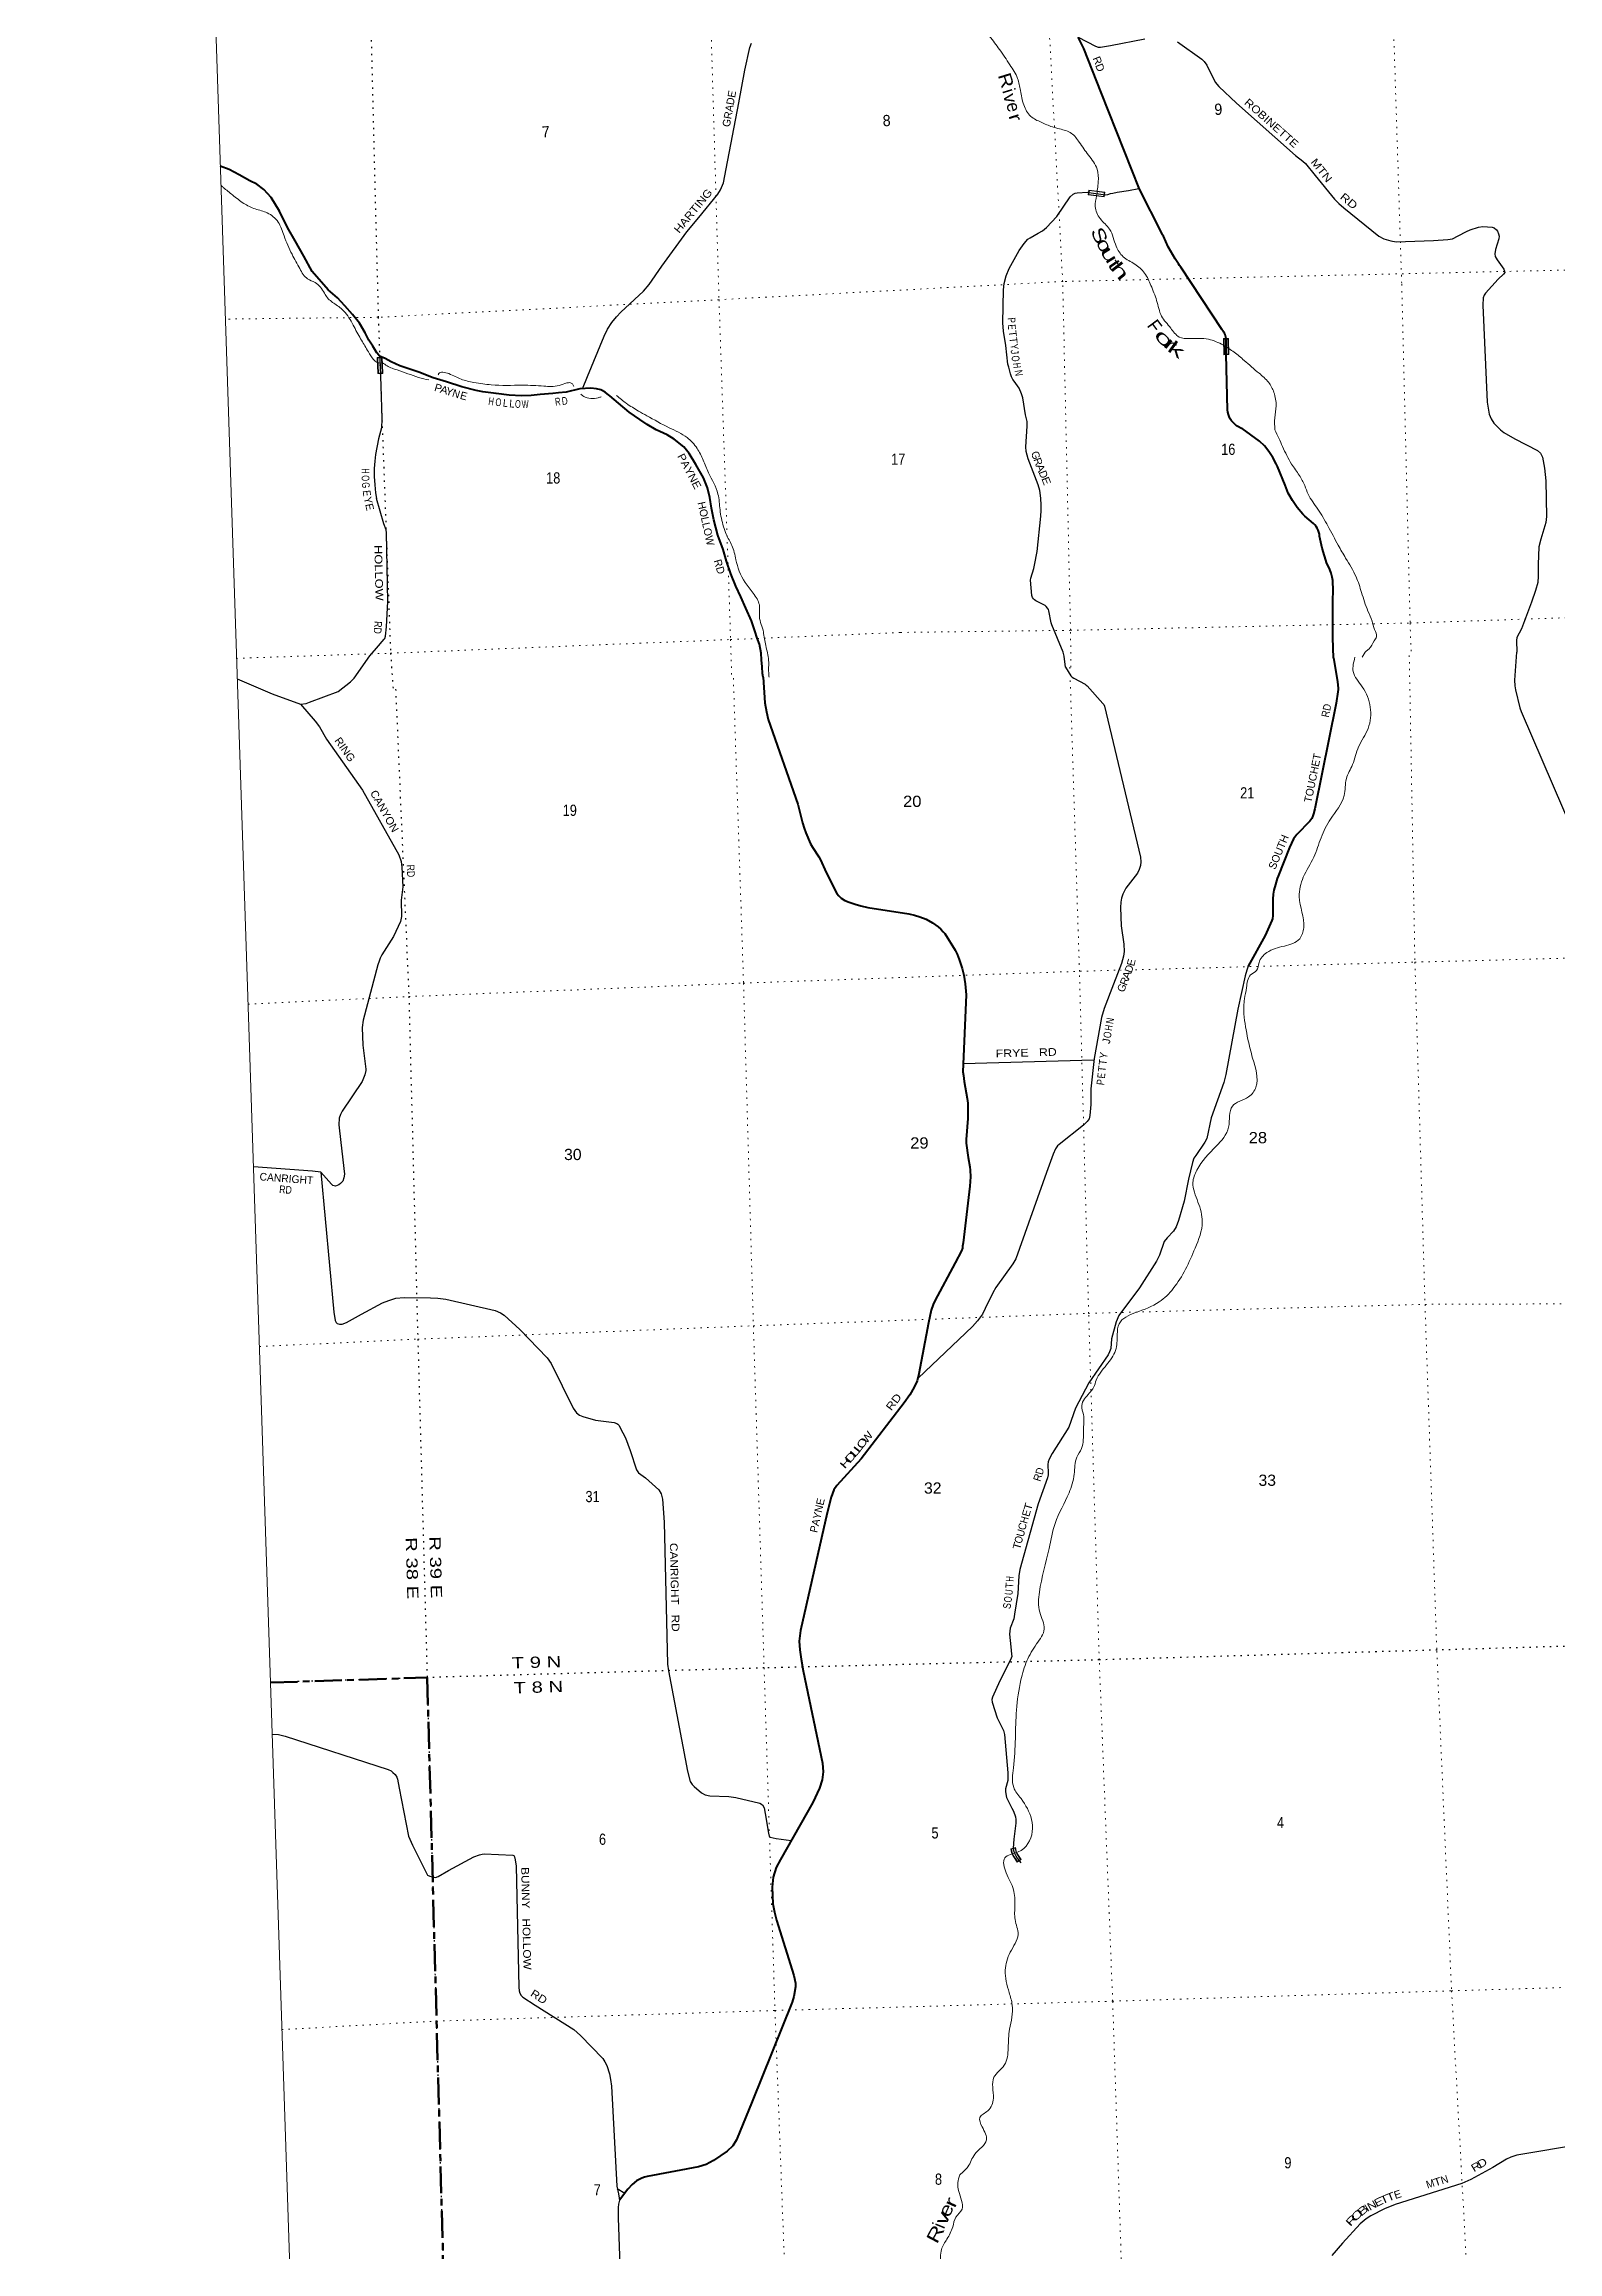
# Model space of a CAD drawing. Header units: feet. Extents: x 757852 to 1040949, y -536576 to -344549.
# Drawn here: x 757852 to 781441, y -469519 to -435106 of the extents above; entities that cross this region are included whole.
import ezdxf
from ezdxf.enums import TextEntityAlignment as Align

# ---------------------------------------------------------------- set-up
doc = ezdxf.new("R2010")
doc.units = ezdxf.units.FT
doc.header["$LTSCALE"] = 70
doc.linetypes.add('DOTTED', pattern=[1.5, 0.3, -1.2])
doc.linetypes.add('LONG_DASH_SHORT_DASH', pattern=[9.9, 6, -1.2, 1.5, -1.2])
for name, color, linetype, lineweight in [('11', 7, 'LONG_DASH_SHORT_DASH', 60), ('26', 7, 'Continuous', 40), ('29', 7, 'Continuous', 25), ('31', 7, 'Continuous', 13), ('39', 7, 'Continuous', 13), ('4', 7, 'Continuous', 13), ('6', 7, 'DOTTED', 25), ('61', 7, 'Continuous', 13), ('7', 7, 'DOTTED', 13)]:
    doc.layers.add(name, color=color, linetype=linetype, lineweight=lineweight)
for name, color, linetype in [('27', 7, 'Continuous'), ('30', 7, 'Continuous'), ('41', 7, 'Continuous')]:
    doc.layers.add(name, color=color, linetype=linetype)

msp = doc.modelspace()

# ---------------------------------------------------------------- linework, layer by layer
at = {"layer": '11'}
msp.add_lwpolyline([(761378.42, -460644.66), (763820.63, -460566.83), (764257.69, -476521.98), (764572.3, -490844.45)], dxfattribs=at)
at = {"layer": '26'}
for points in [[(776274.84, -439944.03), (776270.02, -439692.23), (776267.55, -439671.22), (776262.89, -439650.58), (776256.1, -439630.53), (776247.25, -439611.31), (776236.44, -439593.12), (776223.79, -439576.15), (776209.43, -439560.61), (775566.27, -438580.08), (775547.8, -438555.08), (775530.47, -438530.08), (775477.17, -438453.18), (775369.65, -438266.92), (775295.8, -438101.05), (775282, -438076.05), (775269.38, -438051.05), (774924.03, -437366.8), (774323.81, -435859.63), (774052.88, -435172.1), (773968.49, -434998.96)], [(769058.85, -444971.98), (769048.67, -444915.36), (769039.86, -444811.17), (769028.76, -444701.05), (769024.15, -444600.7), (768997.53, -444459.11), (768963, -444364.15), (768927.73, -444253.13), (768874.09, -444092.66), (768788.79, -443899.46), (768710.15, -443720.03), (768632.16, -443554.65), (768550.96, -443363.27), (768483.53, -443165.22), (768430.99, -442984.59), (768348.13, -442757.08), (768286.97, -442520.53), (768252.49, -442339.08), (768224.67, -442171.4), (768191.66, -442022.06), (768126.17, -441866.16), (768010.11, -441660.29), (767903.47, -441484.15), (767820.41, -441383.37), (767672.1, -441263.45), (767560.5, -441198.17), (767389.96, -441119.5), (767249.25, -441033.43), (767135, -440954.19), (766971.01, -440843.04), (766801.53, -440699.95), (766667.65, -440587.42), (766624.02, -440557.24), (766596.71, -440532.4), (766524.56, -440493.41), (766459.8, -440476.95), (766368.64, -440470.39), (766200.16, -440480.12), (765985.17, -440528.2), (765869.12, -440542.9), (765781.02, -440549.63), (765582.71, -440566.76), (765443.36, -440580.26), (765291.98, -440586.13), (765097.27, -440575.28), (764898.09, -440552.86), (764688.94, -440525.46), (764584.41, -440505.93), (764362.77, -440445.75), (764121.65, -440370.26), (763915.63, -440307.29), (763692.45, -440220.98), (763394.09, -440118), (763258.59, -440057.84), (763165.79, -440007.78), (763104.2, -439980.44), (763065.48, -439952), (763035.02, -439919.24), (762975.95, -439815.35), (762913.13, -439717.66), (762853.6, -439603.73), (762764.3, -439454.96), (762655.49, -439319.15), (762536.74, -439185.81), (762424.47, -439062.23), (762277.9, -438936.2), (762027.33, -438647.99), (761897.85, -438412.56), (761764.18, -438173.3), (761643.83, -437961.59), (761517.63, -437709.92), (761387.16, -437496.66), (761274.89, -437373.08), (761164.37, -437287.64), (761057.34, -437234.21), (760892.27, -437143.22), (760733.68, -437061.99), (760596.21, -437005.12)], [(777945.29, -444678.34), (777934.07, -444353.1), (777935.5, -443771.75), (777941.66, -443629.29), (777932.71, -443466.08), (777924.91, -443413.49), (777909.86, -443353.18), (777888.6, -443294.76), (777861.34, -443238.89), (777842.88, -443200.74), (777769.5, -442960.73), (777729.03, -442773.26), (777729.02, -442773.16), (777724.58, -442741.55), (777716.85, -442710.59), (777705.93, -442680.6), (777691.93, -442651.92), (777675.02, -442624.86), (777655.36, -442599.72), (777633.19, -442576.77), (777499.31, -442464.24), (777467.99, -442432.47), (777380.9, -442330.85), (777304.92, -442220.68), (777240.86, -442103.17), (777189.44, -441979.62), (777071.61, -441691.36), (777052.24, -441646.17), (777000.93, -441547.76), (776939.63, -441455.26), (776868.99, -441369.68), (776789.79, -441291.95), (776523.5, -441099), (776500.21, -441089.8), (776467.19, -441073.28), (776436.08, -441053.39), (776407.22, -441030.37), (776380.92, -441004.45), (776357.48, -440975.93), (776337.15, -440945.11), (776320.15, -440912.33), (776306.67, -440877.96), (776296.85, -440842.37), (776290.81, -440805.95), (776274.84, -439944.03)], [(777945.11, -444673.08), (778006.94, -445038.58), (778014.73, -445099.11), (778016.62, -445142.61), (778015.99, -445164.68), (778012.77, -445203.11), (777988.73, -445380.41), (777654.92, -447027.04), (777635.42, -447101.49), (777624.07, -447134.28), (777605.17, -447175.89), (777574.83, -447215.7), (777372.5, -447423.32), (777340.53, -447464.65), (777321.63, -447491.15), (777258.61, -447628.85), (777081.98, -448076.85), (777069.59, -448112.79), (777040.61, -448203.58), (777014.15, -448295.63), (777005.33, -448353.63), (776997.72, -448432.3), (777001.59, -448598.89), (776998.4, -448688.42), (776993.36, -448737.6), (776983.4, -448768.02), (776878.11, -448997.44), (776615.79, -449479.6), (776617.75, -449477.55)], [(769058.85, -444971.98), (769085.37, -445373.72), (769108.03, -445515.25), (769135.26, -445631.74), (769599.01, -446952.04), (769668.4, -447241.2), (769693.35, -447326.56), (769722.85, -447400.84), (769796.13, -447570.35), (769826.59, -447621.77), (769923.53, -447772.12), (769944.6, -447808.43), (770045.67, -448028.83), (770204.71, -448345.91), (770234.88, -448383.63), (770274.85, -448419.82), (770331.95, -448452.19), (770399.66, -448481.12), (770489.94, -448513.14), (770577.5, -448539.81), (770686.65, -448564.04), (771325.87, -448662.82), (771414.07, -448680.75), (771496.87, -448707.42), (771598.7, -448747.41), (771693.88, -448800.74), (771786.19, -448863.59), (771827.12, -448901.69), (771862.33, -448943.59), (771886.12, -448970.26), (772048.87, -449231.19), (772079.55, -449290.98), (772113.59, -449374.04), (772157.37, -449513.08), (772182.73, -449616.63), (772206.86, -449751.16), (772220.86, -449925.25), (772170.95, -451124.98), (772177.36, -451183.45), (772189.88, -451276.29), (772237.95, -451538.4), (772244.94, -451611.99), (772246.19, -451852.4), (772219.24, -452181.48), (772221.54, -452237.99), (772253.85, -452462.78), (772276.34, -452604.31), (772282.89, -452659.68), (772288.72, -452762.39), (772280.12, -452908.1), (772176.41, -453792.81), (772166.01, -453844.47), (772161.19, -453872.8), (772145.96, -453914.71), (772051.26, -454104.04), (771731, -454693.7), (771705.13, -454752.71), (771677.71, -454842.26), (771631.66, -455036.42), (771483.04, -455832.2), (771455, -455943.14), (771410.21, -456041.79), (771342.7, -456160.27), (771254.56, -456285.23), (770583.22, -457159.1), (770204.41, -457574.98), (770158.76, -457642.07), (770116.28, -457757.25), (770052.93, -457998.44), (769636.2, -459833.77), (769618.17, -460000.01), (769627.87, -460136.52), (769646.73, -460278.09), (769679.08, -460460.93), (769983.64, -461900.83), (769991.5, -462038.11), (769976.02, -462163.67), (769932.7, -462291.11), (769830.44, -462516.07), (769325.05, -463401.68), (769261.86, -463529.39), (769210.84, -463679.76), (769199.4, -463834.62), (769209.3, -464096.48), (769233.68, -464224.48), (769265.02, -464350.23), (769537.14, -465210.77), (769559.18, -465329.17), (769562.98, -465386.31), (769536.33, -465538.68), (769509.84, -465626.52), (768884.44, -467175.52)], [(768884.44, -467175.52), (768643.26, -467772.87), (768582.7, -467866.13), (768496.73, -467951.81), (768282.23, -468093.83), (768167.74, -468155.64), (768049.7, -468192.62), (767247.08, -468343.65), (767205.08, -468354.07), (767166.53, -468368.95), (767122.89, -468390.17), (767082.8, -468414.24), (767014.25, -468467.99), (766948.67, -468539.58), (766820.09, -468715.69)]]:
    msp.add_lwpolyline(points, dxfattribs=at)
at = {"layer": '29'}
for p, q in [((763079.92, -439966.05), (763086.17, -440123.08)), ((760860.17, -444997.91), (761405.7, -445230.88)), ((772176.37, -450994.76), (774212.41, -450936.86)), ((766784.01, -468531.56), (766902.31, -468603.08))]:
    msp.add_line(p, q, dxfattribs=at)
for points in [[(766239.67, -440477.84), (766318, -440286.17), (766578.77, -439660.01), (766632.57, -439547.5), (766701.02, -439443.14), (766769.47, -439355.09), (766839.54, -439281.71), (767191.59, -438955.58), (767279.62, -438854.49), (767478.44, -438564.24), (767869.6, -438029.39), (768052.14, -437807.63), (768352.03, -437442.37), (768389.54, -437378.78), (768436.8, -437269.53), (768482.41, -437051.02), (768677.99, -436020.47), (768769.26, -435511.72), (768847.5, -435159.5), (768873.59, -435091.03)], [(773968.49, -434998.96), (774235.75, -435139.24), (774276.5, -435150.66), (774313.99, -435152.29), (774470.45, -435126.2), (775005.05, -435021.84)], [(775513.57, -435067.49), (775891.7, -435341.44), (775929.18, -435375.69), (775969.93, -435432.76), (776103.58, -435696.94), (776158.99, -435765.41), (776432.81, -436026.32), (777352.06, -436841.64), (777467.78, -436928.08), (777508.52, -436965.57), (777658.47, -437154.73), (777958.37, -437520), (778030.08, -437591.75), (778108.31, -437656.97), (778649.43, -438100.51), (778727.66, -438139.65), (778838.49, -438172.26), (778923.25, -438185.3), (779503.48, -438165.73), (779725.14, -438152.69), (779798.49, -438138.01), (779888.13, -438093.99), (780020.15, -438023.87), (780077.19, -438002.67), (780207.59, -437957.01), (780272.78, -437950.49)], [(773188.94, -441570.7), (773155.95, -441457.75), (773151.07, -441381.12), (773170.62, -441061.52), (773168.99, -440988.13), (773144.55, -440885.41), (773103.8, -440619.62), (773084.24, -440554.39), (773046.76, -440467.98), (772968.53, -440357.09), (772950.02, -440332.54), (772926.78, -440290.69), (772911.29, -440244.19), (772883.78, -440141.85), (772870.73, -440092.94), (772838.14, -439802.69), (772802.28, -439577.66), (772792.51, -439450.48), (772803.9, -438936.83), (772812.06, -438837.37), (772843.02, -438718.33), (772890.29, -438602.56), (773046.76, -438322.09), (773124.98, -438211.2), (773183.65, -438145.97), (773216.25, -438123.15), (773340.13, -438054.67), (773408.57, -438015.53), (773470.51, -437963.36), (773633.49, -437793.78), (773842.11, -437487.22), (773889.36, -437446.45), (773921.14, -437430.96), (773952.94, -437422), (774109.4, -437415.48), (774134.65, -437417.91), (774393.8, -437452.15), (774426.39, -437448.89), (774467.96, -437435.04), (774507.88, -437426.06), (774572.27, -437415.48), (774748.29, -437389.39), (774911.27, -437356.77)], [(780272.78, -437950.49), (780419.47, -437957.01), (780448.81, -437970.06), (780483.03, -437997.78), (780500.97, -438022.24), (780517.26, -438061.38), (780527.04, -438100.51), (780522.15, -438141.27), (780471.63, -438305.97), (780456.96, -438376.09), (780465.11, -438416.86), (780496.07, -438467.41), (780598.76, -438612.54), (780611.8, -438645.15), (780613.42, -438663.08), (780592.24, -438690.81), (780509.11, -438767.45), (780313.53, -438989.21), (780292.34, -439016.94), (780276.04, -439059.34), (780274.41, -439171.85), (780339.61, -440685.09), (780370.58, -440872.63), (780399.91, -440947.64), (780443.92, -441011.22), (780546.6, -441117.23), (780598.76, -441159.63), (780769.89, -441259.08), (781121.94, -441441.72), (781169.21, -441479.24), (781200.18, -441546.08), (781236.04, -441715.68), (781252.33, -441911.35), (781263.75, -442470.68), (781252.33, -442563.61), (781174.1, -442824.51), (781146.4, -442940.31), (781134.98, -443215.87), (781134.98, -443398.5), (781128.47, -443499.63), (781095.87, -443620.3), (781030.67, -443802.9), (780874.2, -444220.35), (780800.87, -444352.46), (780795.97, -444402.98), (780801.17, -444581.73)], [(763086.17, -440123.08), (763105, -440596.05), (763112, -440951.05)], [(763112, -440951.05), (763106.58, -441086.88), (763063.91, -441260.17), (763016.21, -441503.79), (763003.66, -441604.25), (762996.13, -441722.29), (762996.13, -441842.84), (763003.66, -441975.95), (763013.7, -442101.52), (763028.77, -442186.93)], [(773766.74, -444817.45), (773747.49, -444646.06), (773731.17, -444584.53), (773555.45, -444157.57), (773544.78, -444125.55), (773510.26, -443941.58), (773503.36, -443919.6), (773489.55, -443895.74), (773469.47, -443870.63), (773450.01, -443856.19), (773304.42, -443780.84), (773284.96, -443768.91), (773267.39, -443751.33), (773256.09, -443731.24), (773244.17, -443700.47), (773224.08, -443459.36), (773226.6, -443431.72), (773274.29, -443278.53), (773286.85, -443229.54), (773324.5, -443012.31), (773384.75, -442464.8), (773390.4, -442377.5), (773389.15, -442293.36), (773384.13, -442180.34), (773366.55, -442062.29), (773344.58, -441977.56), (773188.94, -441570.7)], [(762436.07, -445196.68), (762627.13, -445044.99), (762683.6, -444988.47), (762928.36, -444643.15), (763028.77, -444522.6), (763149.26, -444381.96), (763160.55, -444368.14), (763173.1, -444332.98), (763184.41, -444191.09), (763209.51, -443794.27), (763184.41, -442724.38), (763181.89, -442676.65), (763144.24, -442583.74), (763028.77, -442186.93)], [(780795.92, -444581.48), (780767.42, -445020.42), (780773.57, -445106.28), (780781.45, -445172.85), (780849.6, -445453.64), (780868.25, -445507.78), (781851.82, -447790.26)], [(773766.27, -444815.05), (773852.28, -444949.85), (773870.32, -444971.91), (773897.31, -444989.72), (774072.76, -445084.23), (774089.3, -445095.25), (774103.83, -445109.38), (774352.38, -445382.06), (774364.4, -445398.11), (774376.57, -445423.2), (774934.88, -447776.48), (774942.69, -447852.02), (774936.67, -447908.18), (774918.64, -447972.36), (774890.39, -448028.17), (774709.18, -448263.18), (774686, -448304.91), (774663.08, -448353.43), (774643.04, -448415.61), (774629.01, -448481.79), (774623.64, -448563.17), (774634.37, -448847.17), (774676.11, -449137.63), (774682.84, -449248.12), (774672.1, -449320.15), (774642.4, -449435.61), (774517.74, -449757.9), (774368.78, -450139.02), (774327.34, -450278.84), (774215.93, -450916.73), (774162.21, -451390.98), (774163.62, -451633.22), (774148.9, -451807.89), (774134.92, -451855.28), (774108.86, -451897.4), (774051.06, -451957.13), (773671.9, -452256.41), (773645.25, -452280.24), (773611.77, -452324.6), (773574.82, -452406.59), (773471.12, -452692.18), (772992.31, -454038.78), (772949.32, -454117.65), (772682.73, -454486.69), (772635.15, -454572.61), (772518.12, -454816.57), (772474.28, -454901.86), (772428.18, -454966.04), (772396.11, -455008.16), (772319.82, -455095.12), (771470.34, -455900.21)], [(761405.7, -445230.88), (761845.43, -445396.03), (761933.17, -445385.02), (761985.02, -445363.62), (762436.07, -445196.68)], [(761845.43, -445396.03), (762077.48, -445657.79), (762143.35, -445745.1), (762251.7, -445937.93), (762810.37, -446733.36), (763379.68, -447744.71), (763414.41, -447847.92), (763426.44, -447936.16), (763443.13, -448241.31), (763413.34, -448448.48), (763419.14, -448702.6), (763406.39, -448782.54), (763298.24, -449016.76), (763113.77, -449300), (763085.71, -449352.14), (763071.67, -449400.27), (763052.75, -449458.98), (762822.03, -450317.23), (762809.1, -450435.18), (762816.08, -450711.88), (762865.69, -451084.77), (762867.23, -451105.07), (762851.19, -451173.26), (762807.26, -451274.83), (762496.17, -451739.13), (762470.36, -451790.99), (762450.32, -451847.15), (762446.38, -451948.94), (762475.04, -452228.37), (762534.3, -452719.09), (762524.48, -452777.77), (762504.44, -452829.91), (762472.37, -452866.01), (762444.3, -452886.07), (762389.47, -452907.85), (762352.1, -452898.1), (762328.05, -452878.05), (762165.77, -452686.61), (762032.79, -452672.76), (761112.88, -452604.08)], [(776617.75, -449477.55), (776595.34, -449542.78), (776567.28, -449631.02), (776453.8, -450149.67), (776268.07, -451164.69), (776236.56, -451291.7), (776039.8, -451840.65), (775969.98, -452162.17), (775940.99, -452220.19), (775797.6, -452430.92), (775769.53, -452471.04), (775750, -452540.56), (775687.57, -452796.82), (775619.83, -453141.35), (775531.01, -453441.77), (775494.94, -453542.05), (775449.37, -453607.24), (775350.62, -453710.53), (775305.74, -453769.94), (775234.36, -453983.3), (775188.62, -454075.97), (774922.25, -454492.82), (774600.97, -454925.96), (774558.89, -455020.83), (774484.73, -455287.47), (774472.69, -455435.4), (774456.66, -455487.55), (774434.11, -455535.35), (774130.24, -455973.4), (773925.46, -456368.28), (773818.06, -456664), (773561.48, -457072.53), (773516.59, -457160.27), (773499.56, -457205.23), (773494.53, -457246.83), (773500.56, -457380.89), (773499.56, -457407.38), (773488.88, -457455.26), (773344.61, -457858.26), (773057.59, -458881.12), (773043.63, -458979.02), (773026.03, -459255.9), (772975.73, -459579.86), (772961.38, -459651.29), (772905.25, -459799.71), (772894.96, -459892.76), (772915.03, -460088.36), (772929.31, -460200.84), (772931.31, -460240.96), (772913.15, -460288.65), (772746.47, -460616.27), (772630.65, -460870.73), (772618.63, -460906.83), (772624.25, -460952.5), (772703.97, -461194.28), (772800.41, -461391.49), (772817.06, -461456.39), (772869.18, -462050.06), (772870.56, -462106.14), (772871.19, -462170.4), (772835.11, -462302.77), (772834.1, -462340.87), (772836.72, -462377.52), (772851.15, -462435.15), (772933.95, -462600.74), (772958.38, -462651.75), (772988.44, -462740), (772994.46, -462780.11), (772995.38, -462835.09), (772960.86, -463084.46), (772953.18, -463226.87), (772958.89, -463262.48), (772971.92, -463302.59), (772992.96, -463346.72), (773016.23, -463383.08), (773071.36, -463457.11)], [(762165.77, -452686.61), (762367.42, -454870.87), (762386.18, -455000.01), (762402.22, -455032.1), (762416.97, -455045.52), (762454.33, -455056.16), (762494.42, -455060.18), (762565.2, -455032.86), (762798.21, -454903.4), (763122.17, -454727.03), (763224.01, -454687.13), (763332.25, -454655.04), (763460.93, -454640.31), (763873.44, -454647.02), (763987.54, -454653.82), (764109.95, -454671.08), (764881.21, -454848.03), (764961.82, -454879.67), (765021.95, -454915.77), (765263.81, -455142.38), (765689.41, -455581.64), (765754.05, -455671.64), (766094.29, -456367.85), (766149.14, -456438.16), (766194.51, -456476.15), (766247.42, -456499.15), (766444.01, -456557.06), (766734.29, -456592), (766775.78, -456604.51), (766793.83, -456616.55), (766813.87, -456640.62), (766829.91, -456672.71), (766912.33, -456830.7), (766984.81, -457025.21)], [(766984.81, -457025.21), (767082.46, -457330.56), (767102.5, -457362.65), (767115.89, -457376.96), (767220.77, -457454.91), (767431.36, -457643.39), (767469.31, -457703.61), (767488.01, -457787.78), (767515, -458143.35), (767565.52, -460359.07), (767582.26, -460463.99), (767875.34, -462028.65), (767920.29, -462188.21), (767948.36, -462232.33), (767981.03, -462265.62), (768096.68, -462364.7), (768152.8, -462396.79), (768226.47, -462410.09), (768524.04, -462420.78), (768629.85, -462436.9), (769003.26, -462525.88), (769046.76, -462549.22), (769073.75, -462597.75), (769090.56, -462687.33), (769138.15, -462994.2), (769150.99, -463038.59), (769166.07, -463053.4), (769261.24, -463078.44), (769492.58, -463108.11)], [(761405.04, -461450.87), (761504.79, -461455.31), (761605.02, -461479.38), (763215.04, -462000.72), (763257.73, -462022.94), (763286.79, -462045), (763323.87, -462079.1), (763347.26, -462120.72), (763359.96, -462149.3), (763382.58, -462289.81), (763530.08, -463038.07), (763592.69, -463180.28), (763828.01, -463645.58), (763860.62, -463664.45), (763948.28, -463681.68), (763993.29, -463668.29), (764153.17, -463577.17), (764550.2, -463360.47), (764637.82, -463328.67), (764677.9, -463318.65), (764711.49, -463315.36), (765155.96, -463335.45), (765171.01, -463342.72), (765183.05, -463360.76), (765190.28, -463406.46), (765205.39, -463506.1), (765249.29, -465392.96), (765256.2, -465452.76), (765265.23, -465488.86), (765284.27, -465520.96), (765310.26, -465547.23), (765502.86, -465671.34), (766105.1, -466054.91), (766208.34, -466144.74), (766556.7, -466503.28), (766590.2, -466555.92), (766618.26, -466614.09), (766660.57, -466746.31), (766678.39, -466832.71), (766692.55, -466937.53), (766776.6, -468496.74), (766802.17, -468616.82), (766820.47, -468715.17)], [(781823.38, -467842.24), (780803.51, -468011.5), (780710.82, -468041.36), (780643.16, -468075.68), (780428.57, -468202.4), (780083.92, -468392.58), (779946.19, -468451.81), (778903.96, -468782.88), (778738.94, -468849.88), (778526.47, -468958.18), (778454.31, -469006.32), (778362.92, -469084.2), (778082.96, -469385.33), (777917.12, -469575.93)], [(766820.09, -468715.69), (766802.17, -468773.27), (766796.16, -468825.42), (766799.74, -468988.6), (767012.18, -475055.11)]]:
    msp.add_lwpolyline(points, dxfattribs=at)
at = {"layer": '31'}
for p, q in [((774133.84, -437379.55), (774381.57, -437413.18)), ((774381.57, -437413.18), (774371.48, -437487.5)), ((763085.12, -440113.85), (763085.51, -440113.84)), ((763118.05, -439987.57), (763127.14, -440237.41)), ((763127.14, -440237.41), (763052.19, -440240.13)), ((772988.86, -463216.81), (772917.1, -463237.54)), ((772926.21, -463243.23), (772982.94, -463226.84)), ((772979.43, -463320.08), (772979.05, -463320.19)), ((773078.35, -463404.25), (773015.81, -463445.63))]:
    msp.add_line(p, q, dxfattribs=at)
for points in [[(774371.48, -437487.5), (774123.76, -437453.87), (774133.84, -437379.55)], [(763052.19, -440240.13), (763043.1, -439990.29), (763118.05, -439987.57)], [(773015.81, -463445.63), (772946.29, -463340.58), (772929.58, -463296.58), (772916.83, -463237.7)], [(773018.06, -463434.54), (772953.45, -463336.91), (772937.27, -463294.3), (772926.21, -463243.23)], [(772982.94, -463226.84), (772994.06, -463275.83), (773008.05, -463312.5), (773067.26, -463401.98), (773018.06, -463434.54)], [(773078.35, -463404.25), (773015.21, -463308.82), (773001.74, -463273.51), (772988.86, -463216.81)]]:
    msp.add_lwpolyline(points, dxfattribs=at)
for points in [[(774140.69, -437388.55), (774372.56, -437420.02), (774364.63, -437478.49), (774132.76, -437447.02)], [(763051.38, -439997.99), (763110.34, -439995.85), (763118.85, -440229.7), (763059.89, -440231.84)]]:
    msp.add_lwpolyline(points, close=True, dxfattribs=at)
at = {"layer": '39'}
for points in [[(778371.15, -429406.61), (778500.17, -429457.01), (778631.1, -429505.32), (778706.58, -429572.25), (778785.17, -429663.19), (778880.99, -429735.22), (779121.68, -429808.67), (779310.26, -429842.26), (779478.95, -429880.79), (779643.74, -429965.76), (779775, -430108.58), (779858.18, -430255.62), (779989.81, -430406.47), (780093.75, -430480.15), (780221.06, -430580.92), (780533.95, -430737.54), (780708.69, -430820.04), (780939.82, -430948.23), (781287.75, -431123.36), (781478.59, -431293.62), (781582.21, -431447.77), (781708.37, -431610.94), (781919.83, -431792.33), (782077.61, -431899.74), (782231.2, -432003.33), (782377.1, -432071.06), (782509.69, -432155.49), (782774.23, -432310.31), (783123.18, -432507.51), (783301.75, -432585.82), (783524.12, -432698.32), (783659.16, -432748.44), (783791.26, -432778.59), (783980.65, -432786), (784110.22, -432848.45), (784433.4, -432966.38), (784616.74, -433104.81), (784769.52, -433234.57), (784921.74, -433352.3), (785095.35, -433541.46), (785290.08, -433665.28), (785475.5, -433761.37), (785622.42, -433851.18), (785725.53, -433906.79), (785847.98, -433945.43), (785971.5, -433963.9), (786163.1, -434019.48), (786280.82, -434086.5), (786365.36, -434219.39), (786429.12, -434381.4), (786509.76, -434560.74), (786557.88, -434645.03), (786660.58, -434779.1), (786763.16, -434866.92), (786927.43, -434984.1), (787009.16, -435143.27), (787051.99, -435243.89), (787107.26, -435396.23), (787163.04, -435472.12), (787165.52, -435476.15)], [(771468.4, -433021.18), (771490.54, -433199.75), (771631.95, -433388.37), (771714.58, -433523.37), (771776.67, -433649.25), (771763.25, -433794.68), (771845.35, -433961.89), (771992.31, -434140.19), (772152.7, -434348.06), (772297.59, -434568.7), (772401.02, -434718.84), (772586.17, -434983.9), (772740.35, -435188.02), (772902.22, -435428), (773022.56, -435639.71), (773065.44, -435828.83), (773117.92, -436051.7), (773228.76, -436231.66), (773387.81, -436322.93), (773564.1, -436395.3), (773676.14, -436426.37), (773862.36, -436496.27), (773983.4, -436635.54), (774127.36, -436836.11), (774262.13, -437055.21), (774279.2, -437251.54), (774251.06, -437469.8)], [(760606.94, -437306.01), (760643.35, -437338.63), (760787.54, -437456.72), (760962.49, -437587.49), (761141.42, -437673.82), (761329.29, -437735.6), (761496.76, -437878.78), (761591.2, -438095.7), (761714.95, -438381.68), (761835.85, -438605.43), (761957.81, -438764.77), (762072.96, -438819.84), (762219.47, -438988.11), (762264.93, -439058.43), (762402.74, -439168.78), (762545.11, -439290.98), (762682.07, -439513.99), (762798.21, -439721.88), (762905.13, -439904.03), (763086.36, -440076.49), (763122.45, -440072.25)], [(774251.06, -437469.8), (774251.03, -437470.06), (774232.51, -437635.85), (774309.6, -437825.4), (774456.01, -437991.67), (774558.69, -438256.49), (774666.69, -438418.48), (774849.01, -438534.83), (775002.35, -438676.64), (775099.6, -438867.28), (775188.85, -439102.55), (775266.43, -439346.39), (775407.65, -439531), (775540.82, -439671.72), (775698.74, -439694.65), (775996.86, -439705.12), (776230, -439797.06)], [(776230, -439797.06), (776398.35, -439907.96), (776553.05, -440035.63), (776785.5, -440236.17), (776932.72, -440376.25), (777016.36, -440533.33), (777050.22, -440744.98), (777028.61, -440931.02), (777033.18, -441117.87)], [(763122.45, -440072.25), (763273.24, -440157.73), (763354.9, -440184.16), (763688.02, -440299.63), (763846.24, -440340.2)], [(763991.22, -440261.67), (763999.25, -440245.13), (764157.98, -440241.88), (764348.96, -440327.66), (764550.41, -440378.76), (764819.63, -440416.7), (765300.56, -440422.81), (765641.02, -440435.36), (765879.84, -440424.41), (766083.9, -440400.98), (766107.06, -440443.21)], [(766214.01, -440560.12), (766259.79, -440596.06), (766486.03, -440617.87), (766532.85, -440603.33)], [(766772.15, -440581.03), (766924.41, -440704.38), (767114.95, -440824.37), (767242.98, -440896.94), (767591.46, -441084.11), (767872.05, -441238.19), (768026.58, -441406.1), (768123.56, -441590.72), (768204.94, -441786.12), (768352.99, -442119.25), (768384.32, -442363.21), (768438.74, -442628.22), (768480.3, -442744.99), (768570.8, -442919.85), (768633.31, -443142.26), (768683.67, -443318.97), (768900.69, -443665.03), (768997.57, -443847.65), (768997.76, -444026.65), (769061.38, -444273.15), (769064.31, -444293.13), (769104.38, -444508.52), (769143.18, -444740.06), (769143.09, -444913.04), (769149.41, -444972.87)], [(777033.18, -441117.87), (777151.72, -441377.94), (777290.98, -441651.13), (777411.67, -441826.62), (777497.51, -441987.62), (777551.86, -442119.89), (777699.3, -442352.49), (777858.26, -442616.74), (778018.88, -442917.11), (778134.66, -443116.97), (778296.92, -443409.22), (778382.52, -443652.7), (778482.38, -443943.79), (778545.77, -444097.77), (778586.07, -444230.69), (778613.32, -444342.08), (778578.14, -444408.05), (778497.47, -444534.45), (778458.53, -444562.38), (778394.45, -444662.62)], [(778279.6, -444663.1), (778251.8, -444883.06), (778393.1, -445124.27), (778518.98, -445440.18), (778484.66, -445772.05), (778336.15, -446058.08), (778241.62, -446336.09), (778146.93, -446553.99), (778110.24, -446819.83), (777900.23, -447184.28), (777751.93, -447476.31), (777638.19, -447779.07), (777474.55, -448091.71), (777411.06, -448394.61), (777480.68, -448878.91), (777418.47, -449049.53), (777179.42, -449164.59), (776905.74, -449266.92), (776784.67, -449421.69), (776744.89, -449545.39), (776652.93, -449614.92), (776589.44, -449812.73), (776556.93, -449989.27), (776550.09, -450221.84), (776612.62, -450620.25), (776685.46, -450914.08), (776735.73, -451363.04), (776622.62, -451515.51), (776370.52, -451659.11), (776309.97, -451987.95), (776117.59, -452283.62), (775815.46, -452657.5), (775754.04, -452850.12), (775833.33, -453155.74), (775900.59, -453461.81), (775788.78, -453874.7), (775447.53, -454502.49), (775229.91, -454710.93), (774860.11, -454878.94), (774605, -455050.71), (774574.91, -455220.13), (774547.61, -455467.59), (774408.98, -455693.14), (774248.64, -455929.51), (774206.5, -456043.28), (774064.29, -456224.88), (774021.71, -456326.64), (774046.88, -456467.97), (774047.89, -456720.39), (774019.59, -456995.94), (773946.12, -457132.91), (773905.35, -457396.9), (773823.36, -457688.47), (773607.26, -458163.35), (773512.73, -458553.56), (773362.3, -459234.37), (773367.55, -459548.75), (773437.23, -459810.64), (773318.97, -460043.45), (773167.66, -460307.54), (773073.77, -460603.56), (773004.19, -461072.99), (772958.21, -461976.34), (772961.09, -462280.78), (773075.86, -462454.85), (773238.16, -462777.42), (773251.08, -462969.29), (773032.7, -463285.01), (772821.57, -463377.95), (772846.03, -463611.47), (772957.94, -463873.8), (772980.82, -464119.4), (772982.69, -464339.73), (773029.15, -464570.43), (772906.51, -464849.48), (772830.11, -465128.82), (772890.84, -465477.21), (772938.02, -465671.81), (772932.72, -465860.35), (772897.25, -466048.01), (772875.54, -466339.34), (772814.84, -466608.08), (772652.85, -466798.43), (772644.48, -467125.33), (772558.97, -467318.86), (772434.18, -467425.67), (772469.52, -467570.63), (772537.13, -467774.49), (772354.2, -467997.68), (772248.63, -468191.95), (772122.47, -468316.85)], [(772122.47, -468316.85), (772090.72, -468440.25), (772148.87, -468716.6), (772155.83, -468854.59), (772059.78, -468978.37), (772010.97, -469130.46), (771921.3, -469320.13), (771836.66, -469481.56), (771807.06, -469721.09), (771740.69, -469887.85), (771661.56, -470091.16), (771366.1, -470426.72), (771357.8, -470643.42), (771259.39, -470925.58), (771170.09, -471293.56), (770969.56, -471978.23), (770948.56, -472177.37), (770981.76, -472318.4), (771137.32, -472452.88), (771220.12, -472632.14), (771295.18, -472931.9), (771487.59, -473141.15), (771565.3, -473402.75), (771642.88, -473716.45), (771728.7, -474148.05), (771667.42, -474344.68), (771633.67, -474580.36), (771592.75, -474784.25), (771590.04, -475157.03), (771452.93, -475536.8), (771394.66, -475705.27), (771324.13, -475868.18), (771289.1, -476180.04), (771169.83, -476384.83), (771110.91, -476535.29), (770980.88, -476496.04), (770925.25, -476570.23), (770834.8, -476737.89), (770639.04, -476827.31), (770343.78, -476888.36), (770189.46, -477012.31), (770065.81, -477151.14), (769842.67, -477317.71), (769724.33, -477492.41), (769600.98, -477695.36), (769394.76, -477885.34), (769294.99, -478297.79), (769186.4, -478464.12), (769103.76, -478625.47), (769149.14, -478826.16), (769176.33, -479135.71), (769061.21, -479344.36), (768962.09, -479606.51), (768895.15, -479813.37), (768773.37, -479948.12), (768723.92, -480306.61), (768757.27, -480563.84), (768751.55, -480908.68), (768643.84, -481491.73), (768651.59, -481651.74), (768809.15, -481898.35), (768775.83, -482033.83), (768868.52, -482264.81), (769072.61, -482519.72), (769130.9, -482687.86), (769354.28, -483032.21), (769497.51, -483271.34), (769488.92, -483536.14), (769437.69, -484012.91), (769468.52, -484256.21), (769383.38, -484515.83), (769380.89, -484950.72), (769418.6, -485161.7), (769398.26, -485378.85), (769522.35, -485644.74), (769620.78, -485923.6), (769776.42, -486228.39), (769893.2, -486402.38), (769877.93, -486481.08), (769901.31, -486628.49), (769893.57, -486805.09), (769757.03, -486976.47), (769869.8, -487318.91), (770031.47, -487903.98), (770120.51, -488257.33), (770096.22, -488420.53), (770057.66, -488578.24), (769917.32, -488811.87), (769913.75, -489104.53), (769852.26, -489407.36), (769796.65, -489649.86)]]:
    msp.add_spline(points, degree=3, dxfattribs=at)
at = {"layer": '4'}
for points in [[(1039242.56, -525836.22), (1018370.82, -526769.91), (986566.33, -528148.83), (954759.98, -529484.01), (922951.82, -530775.43), (891141.91, -532023.1), (859330.32, -533227.02), (827517.11, -534387.17), (795702.32, -535503.56), (763886.04, -536576.2), (757851.71, -353854.74), (789416.66, -352790.58), (820980.12, -351683.01), (852542.04, -350532.02), (884102.33, -349337.62), (915660.96, -348099.8), (947217.84, -346818.58), (978772.94, -345493.96), (1000559.5, -344549.37)], [(1039242.56, -525836.22), (1018370.82, -526769.91), (986566.33, -528148.83), (954759.98, -529484.01), (922951.82, -530775.43), (891141.91, -532023.1), (859330.32, -533227.02), (827517.11, -534387.17), (795702.32, -535503.56), (763886.04, -536576.2), (757851.71, -353854.74)]]:
    msp.add_lwpolyline(points, dxfattribs=at)
at = {"layer": '6'}
for points in [[(762121.59, -409859.9), (762220.39, -412706.41), (762362.93, -418038.08), (762557.29, -423359.33), (762750.28, -428694.72), (762921.54, -433994.9), (763057.72, -439363.06), (763085.65, -440123.03)], [(763085.65, -440123.03), (763250.21, -444599.92), (763290.35, -445168.52)], [(763329.2, -445162.53), (763535.17, -449951.63), (763674.48, -455292.19), (763820.63, -460566.83), (763961.74, -465915.32), (764111.48, -471226.37), (764255.41, -476550.19), (764377.3, -481886.8), (764491.05, -487180.41), (764572.3, -490844.45)], [(793095, -459713.15), (790240.76, -459805.96), (784905.18, -459984), (779562.71, -460138.25), (774294.57, -460291.75), (769071.67, -460417.52), (763820.63, -460566.83), (761378.42, -460644.66)]]:
    msp.add_lwpolyline(points, dxfattribs=at)
at = {"layer": '61'}
for p, q in [((776232.86, -439695.89), (776307.85, -439694.88)), ((776236.21, -439946.57), (776232.86, -439696.6)), ((776308.56, -439694.18), (776311.91, -439944.16)), ((776311.91, -439945.57), (776236.92, -439946.57))]:
    msp.add_line(p, q, dxfattribs=at)
msp.add_lwpolyline([(776240.95, -439703.77), (776300.68, -439702.97), (776303.82, -439937.68), (776244.09, -439938.47)], close=True, dxfattribs=at)
at = {"layer": '7'}
for points in [[(767055.17, -399305.86), (767130.06, -401869.26), (767358.71, -407192.96), (767545.66, -412484.38), (767769.5, -417834.45), (767923.72, -423157.53), (768074.2, -428486.83), (768213.26, -433786.48), (768368.56, -439089.4), (768549.76, -444387.12), (768566.17, -444993.12)], [(778810.42, -429684.03), (778834.08, -433351.83), (779008.36, -438848.99), (779138.47, -444128.93), (779158.44, -444637.35)], [(773853.8, -444816.14), (773846.44, -444242.83), (773725.18, -438805.59), (773492.07, -434462.31)], [(792367.04, -438381.55), (773725.18, -438805.59), (768368.56, -439089.4), (763057.72, -439363.06), (760675.01, -439391.57)], [(760849.66, -444679.58), (763250.21, -444599.92), (768549.76, -444387.12), (771199.31, -444275.7), (773846.44, -444242.83), (779138.47, -444128.93), (784489.77, -443947.95), (789905.01, -443758), (792541.89, -443673.09)], [(775308.68, -490486.36), (775174.19, -486831.46), (775027.43, -481507.21), (774823.17, -476205.13), (774678.63, -470886.8), (774503.49, -465611.69), (774294.57, -460291.75), (774128.95, -454890.05), (773985.99, -449559.65), (773835.91, -444812.04)], [(779125.89, -444633.74), (779214.27, -449415.65), (779371.43, -454749.53), (779555.25, -460154.56), (779785.38, -465449.67), (780077.3, -470786.57), (780154.67, -476025.23), (780357.49, -481343.4), (780503.54, -486647.64), (780532, -490310.34)], [(768592.59, -444987.54), (768751.05, -449741.97), (768904.48, -455084.01), (769071.67, -460417.52), (769241.09, -465756.96), (769439.89, -471075.27), (769573.68, -476373.96), (769782.16, -481681.9), (769924.48, -486994.29), (770025.82, -490663.19)], [(774858.12, -449533.86), (779214.27, -449415.65), (784565.27, -449275.1), (790014.19, -449118.9), (792727.83, -449040.26)], [(761029.19, -450069.75), (763535.17, -449951.63), (768751.05, -449741.97), (773997.96, -449557.2), (774633.77, -449539.95)], [(761205.47, -455407.76), (763674.48, -455292.19), (768904.48, -455084.01), (774128.95, -454890.05), (779371.43, -454749.53), (782104.38, -454740.24), (784720.92, -454623.07), (790153.06, -454447.46), (792911.06, -454366.48)], [(761557.09, -466054.81), (763964.06, -465922.28), (769241.09, -465756.96), (774503.49, -465611.69), (779785.38, -465449.67), (785103.77, -465296.31), (790329.18, -465128.37), (793278.87, -465057.96)]]:
    msp.add_lwpolyline(points, dxfattribs=at)

# ---------------------------------------------------------------- texts
at = {"layer": '27'}
for s, rotation, width, p in [('R', 291.508, 1.05, (774211.82, -435381.74)), ('D', 291.508, 1.05, (774251.6, -435492.93)), ('P', 343.004, 1.05, (763975.74, -440523.47)), ('A', 343.004, 1.1, (764068.57, -440553.44)), ('Y', 342.616, 1.05, (764152.11, -440578.88)), ('H', 352.536, 0.7, (764810.58, -440733.02)), ('O', 353.578, 0.75, (764924.98, -440747.08)), ('L', 353.578, 0.9, (765036.23, -440759.61)), ('L', 354.811, 0.9, (765136.73, -440769.08)), ('O', 356.811, 0.7, (765231.24, -440774.84)), ('W', 2.221, 0.6, (765350.5, -440775.72)), ('R', 6.219, 0.75, (765862.65, -440736.76)), ('D', 7.606, 0.8, (765971.57, -440725.14)), ('L', 51.967, 1.8, (770593.45, -457014.09)), ('O', 53.967, 1.35, (770647.02, -456945.99)), ('W', 52.467, 1.2, (770724.69, -456858.47)), ('H', 47.671, 1.55, (770386.52, -457257.25)), ('O', 49.171, 1.45, (770458.19, -457175.72)), ('L', 49.171, 1.9, (770535.23, -457087.36))]:
    msp.add_text(s, height=120, rotation=rotation, dxfattribs=dict(at, width=width)).set_placement(p, align=Align.CENTER)
for s, rotation, p in [('N', 342.616, (764255.46, -440611.95)), ('E', 344.809, (764374.73, -440645.88))]:
    msp.add_text(s, height=120, rotation=rotation, dxfattribs=at).set_placement(p, align=Align.CENTER)
for s, rotation, width, p in [('PAYNE', 297.692, 1.1, (767715.06, -441526.25)), ('RD', 78.54, 0.9, (777871.34, -445607.18)), ('RD', 52.467, 1.2, (771053.94, -456417.81))]:
    msp.add_text(s, height=120, rotation=rotation, dxfattribs=dict(at, width=width)).set_placement(p)
for s, rotation, p in [('HOLLOW', 282.259, (768034.24, -442252.2)), ('RD', 286.218, (768285.47, -443156.25)), ('TOUCHET', 78.54, (777601.9, -446936.25)), ('SOUTH', 67.482, (777036.9, -447980.22)), ('PAYNE', 77.207, (769898.37, -458317.49))]:
    msp.add_text(s, height=120, rotation=rotation, dxfattribs=at).set_placement(p)
at = {"layer": '30'}
for s, rotation, p in [('GRADE', 79.829, (768586.6, -436123.08)), ('T', 277.054, (772886.59, -439626.34)), ('G', 290.934, (773249.33, -441535.33)), ('R', 290.934, (773286.75, -441635.03)), ('D', 290.934, (773369.12, -441833.31)), ('YE', 282.225, (762854.46, -442280.13)), ('E', 75.574, (774850.47, -449434.86)), ('G', 68.652, (774701.7, -449836.62)), ('D', 70.854, (774817.05, -449536.96)), ('J', 80.093, (774464.42, -450656.39)), ('E', 74.326, (773216.58, -458017.49)), ('N', 17.623, (779692.58, -468450.03)), ('I', 33.708, (778498.01, -468883.79))]:
    msp.add_text(s, height=120, rotation=rotation, dxfattribs=at).set_placement(p, align=Align.CENTER)
for s, rotation, width, p in [('ROBINETTE', 318.429, 1.15, (776939.23, -436381.92)), ('MTN', 308.404, 1.2, (777712.13, -437109.73)), ('HARTING', 50.541, 1.15, (768010.98, -437742.38)), ('RD', 320.182, 1.25, (778146.51, -437597.68)), ('P', 275.73, 0.8, (772868.64, -439415.87)), ('E', 274.393, 0.8, (772873.24, -439520.81)), ('T', 276.054, 0.95, (772898.12, -439726.19)), ('Y', 276.406, 0.85, (772913.32, -439827.44)), ('J', 276.406, 0.9, (772917.53, -439910.74)), ('O', 275.939, 0.75, (772931.32, -440012.89)), ('H', 277.038, 0.7, (772954.56, -440121.83)), ('N', 279.131, 0.8, (772982.81, -440240.11)), ('O', 273.238, 0.7, (762800.07, -441874.84)), ('H', 270, 0.6, (762799.93, -441760.23)), ('A', 290.934, 1.15, (773324.82, -441733.39)), ('E', 291.536, 1.15, (773413.32, -441935.73)), ('G', 272.571, 0.65, (762805.48, -441983.63)), ('E', 277.571, 0.85, (762821.42, -442113.56)), ('HOLLOW   ', 271.344, 1.25, (763009.31, -443432.62)), ('RD', 266.381, 0.85, (762992.67, -444194.91)), ('R', 68.854, 1.05, (774743.9, -449733.77)), ('A', 69.854, 1.15, (774779.01, -449636.45)), ('H', 80.093, 0.75, (774500.44, -450448.57)), ('N', 80.491, 0.8, (774520.83, -450339.51)), ('O', 80.093, 0.8, (774481.58, -450558.15)), ('E', 83.537, 0.8, (774386.22, -451191.85)), ('T', 83.537, 0.95, (774397.07, -451086.55)), ('T', 83.537, 0.95, (774409.71, -450980.6)), ('Y', 80.093, 0.9, (774419.89, -450880.41)), ('P', 83.537, 0.85, (774374.59, -451293.04)), ('D', 75.575, 0.9, (773425.2, -457363.36)), ('R', 73.074, 0.95, (773392.86, -457465.95)), ('T', 74.303, 1.15, (773245.94, -457919.7)), ('O', 74.326, 0.9, (773097.94, -458433.55)), ('U', 74.326, 0.95, (773129.07, -458330.07)), ('C', 74.326, 0.95, (773154.22, -458226.67)), ('H', 74.326, 0.9, (773183.95, -458125.42)), ('T', 74.326, 1.15, (773072.37, -458530.09)), ('H', 85.363, 0.65, (772960.51, -459033.49)), ('S', 81.174, 0.85, (772916.13, -459459.21)), ('O', 83.174, 0.75, (772931.29, -459355.48)), ('U', 84.174, 0.75, (772944.93, -459243.12)), ('T', 85.363, 0.9, (772953.5, -459135.63)), ('T', 17.623, 1.2, (779583.67, -468483.61)), ('R', 30.89, 1.25, (780195.47, -468242.02)), ('D', 30.89, 1.25, (780293.83, -468185.18)), ('E', 27.009, 1.25, (778675.24, -468794.14)), ('T', 23.598, 1.35, (778762.3, -468754.62)), ('T', 22.098, 1.3, (778859.04, -468714.77)), ('E', 18.123, 1.05, (778963.07, -468680.34)), ('M', 17.623, 0.95, (779470.88, -468514.57)), ('R', 47.086, 1.6, (778270.03, -469066.04)), ('O', 47.086, 1.55, (778353.73, -468986.41)), ('B', 40.437, 1.65, (778438.8, -468918.57)), ('N', 29.009, 1.2, (778572.67, -468847.38))]:
    msp.add_text(s, height=120, rotation=rotation, dxfattribs=dict(at, width=width)).set_placement(p, align=Align.CENTER)
for s, rotation, width, p in [('RING', 305.082, 1.05, (762369.36, -445962.69)), ('CANYON', 299.376, 1.05, (762926.55, -446776.6)), ('RD', 273.131, 0.85, (763499.76, -447898.39)), ('FRYE   RD', 1.629, 1.2, (772682.06, -450900.35)), ('RD', 355.73, 0.85, (761510.72, -453013.74)), ('CANRIGHT   RD', 271.306, 1.15, (767602.46, -458469.58)), ('BUNNY   HOLLOW', 271.333, 1.15, (765285.81, -463523.41)), ('RD', 327.203, 1.15, (765418.08, -465521.54))]:
    msp.add_text(s, height=120, rotation=rotation, dxfattribs=dict(at, width=width)).set_placement(p)
msp.add_text('CANRIGHT', height=120, rotation=355.73, dxfattribs=at).set_placement((761205.07, -452816.23))
at = {"layer": '41'}
for s, rotation, width, p in [('R', 287.401, 1.2, (772747.2, -435700.95)), ('v', 282.395, 1.05, (772812.05, -435967.5)), ('r', 287.926, 1.3, (772895.02, -436277.27)), ('S', 294.498, 1.4, (774206.53, -438129.08)), ('o', 297.492, 1.4, (774285.37, -438284.85)), ('u', 301.91, 1.7, (774368, -438442.02)), ('t', 304.927, 1.6, (774451.67, -438592.71)), ('h', 308.573, 1.85, (774540.44, -438703.43)), ('o', 314.284, 2, (775235.4, -439762)), ('r', 320.342, 2, (775344.73, -439858.77)), ('k', 324.578, 1.85, (775439.54, -439946.77)), ('r', 65.361, 1.5, (772069.94, -468787.76)), ('v', 64.624, 1.45, (771941.94, -469034.05)), ('e', 65.671, 1.3, (771995.61, -468906.97)), ('R', 62.057, 1.4, (771827.54, -469287.69))]:
    msp.add_text(s, height=200, rotation=rotation, dxfattribs=dict(at, width=width)).set_placement(p, align=Align.CENTER)
for s, rotation, p in [('i', 287.154, (772789.94, -435861.55)), ('e', 283.092, (772861.9, -436107.52)), ('F', 306.758, (775078.52, -439558.86)), ('i', 68.097, (771885.4, -469144.48))]:
    msp.add_text(s, height=200, rotation=rotation, dxfattribs=at).set_placement(p, align=Align.CENTER)
at = {"layer": '6', "width": 1.35}
for s, rotation, p in [('R 38 E', 271.587, (763484.99, -458381.99)), ('R 39 E', 271.587, (763853.65, -458367.63)), ('T 9 N', 1.629, (765140.27, -460426.33)), ('T 8 N', 1.629, (765170, -460814.05))]:
    msp.add_text(s, height=175, rotation=rotation, dxfattribs=at).set_placement(p)
at = {"layer": '7', "width": 0.95}
for s, p in [('8', (770923.74, -436386.65)), ('9', (776092.43, -436210.43)), ('7', (765611.02, -436562.57))]:
    msp.add_text(s, height=175, rotation=2.625, dxfattribs=at).set_placement(p)
at = {"layer": '7'}
for s, width, p in [('17', 0.85, (771050.68, -441663.06)), ('16', 0.85, (776194.58, -441508.33)), ('18', 0.85, (765674.39, -441954.66)), ('19', 0.85, (765932.31, -447135.68)), ('20', 1.1, (771237.23, -446995.65)), ('21', 0.85, (776489.95, -446863.95)), ('29', 1.1, (771348.12, -452321.24)), ('28', 1.1, (776623.3, -452237.95)), ('30', 1.05, (765953.92, -452500.64)), ('31', 0.85, (766287.16, -457832.95)), ('32', 1.05, (771563.34, -457700.18)), ('33', 1.05, (776775.81, -457578.86)), ('4', 0.85, (777064.83, -462913.57)), ('6', 0.85, (766497.99, -463174.52)), ('5', 0.85, (771679.64, -463076.18)), ('8', 0.85, (771734.17, -468473.52)), ('9', 0.85, (777179.5, -468217.07)), ('7', 0.85, (766415.83, -468639.46))]:
    msp.add_text(s, height=175, dxfattribs=dict(at, width=width)).set_placement(p)

doc.saveas('drawing.dxf')
